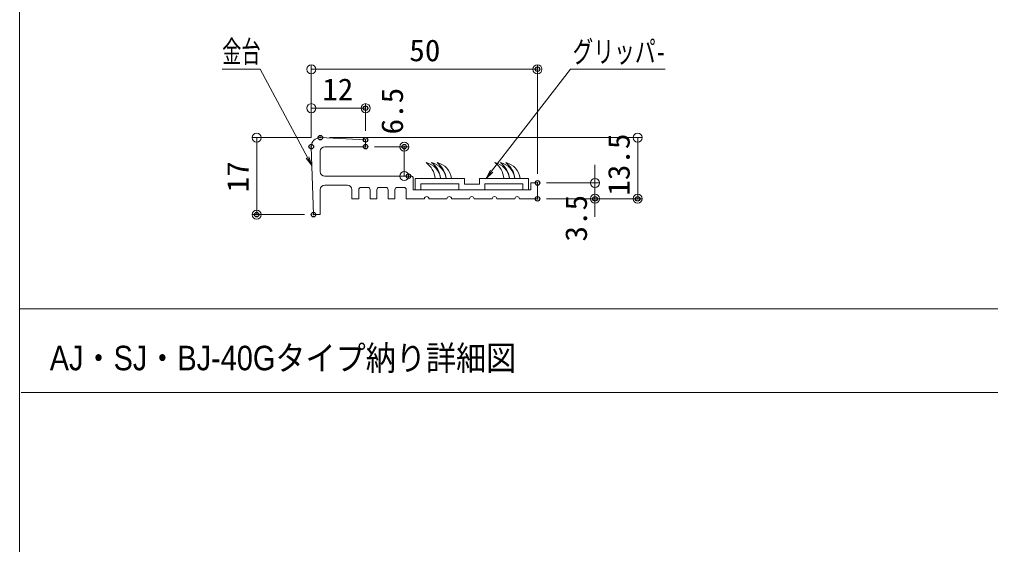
# Model space of a CAD drawing. Units: millimetres, scale not verified. Extents: x -400 to 400, y -277 to 277.
# Drawn here: x -400 to -185.4, y -145.1 to -29.1 of the extents above; entities that cross this region are included whole.
import ezdxf
from ezdxf.enums import TextEntityAlignment as Align

# ---------------------------------------------------------------- set-up
doc = ezdxf.new("R2010")
doc.units = ezdxf.units.MM
doc.header["$LTSCALE"] = 2
doc.header["$PDMODE"] = 32
doc.header["$PDSIZE"] = 1
for name, color, linetype, lineweight in [('0-0_zumenwaku', 6, 'Continuous', 9), ('0-2_1', 3, 'Continuous', 9), ('0-7_4', 6, 'Continuous', 9), ('0-8_0', 1, 'Continuous', 9), ('0-D_6文字', 2, 'Continuous', 9)]:
    doc.layers.add(name, color=color, linetype=linetype, lineweight=lineweight)
doc.layers.add('0-1_moji', color=2, linetype='Continuous')
doc.layers.add('0-9_Defpoints', color=7, linetype='Continuous')
doc.styles.add('ＭＳ ゴシック', font='')
doc.styles.add('ＭＳ Ｐゴシック', font='')
doc.styles.get('ＭＳ ゴシック').set_extended_font_data('MS Gothic')
doc.styles.get('ＭＳ Ｐゴシック').set_extended_font_data('MS PGothic')

# ---------------------------------------------------------------- blocks, each defined once
blk = doc.blocks.new('_Origin')
at = {"layer": '0-8_0'}
blk.add_line((0, 0), (-2, 0), dxfattribs=at)
blk.add_circle((0, 0), 1, dxfattribs=at)
blk = doc.blocks.new('MLeader9')
at = {"layer": '0-D_6文字', "color": 1}
blk.add_line((-277.496, -40.096), (-257.304, -40.096), dxfattribs=at)
at = {"layer": '0-D_6文字'}
blk.add_line((-295.385, -62.869), (-296.871, -64.249), dxfattribs=at)
at = {"layer": '0-D_6文字', "color": 1}
blk.add_lwpolyline([(-295.649, -62.666), (-278.216, -40.096), (-277.496, -40.096)], dxfattribs=at)
at = {"layer": '0-D_6文字'}
blk.add_lwpolyline([(-295.912, -62.462), (-296.871, -64.249), (-295.649, -62.666)], dxfattribs=at)
at = {"layer": '0-D_6文字', "style": 'ＭＳ ゴシック', "width": 0.7}
blk.add_text('グリッパ-', height=4.811, dxfattribs=at).set_placement((-277.77, -40.102), align=Align.BOTTOM_LEFT)
blk = doc.blocks.new('MLeader22')
at = {"layer": '0-D_6文字', "color": 1}
blk.add_line((-347.562, -40.132), (-355.209, -40.132), dxfattribs=at)
at = {"layer": '0-D_6文字'}
blk.add_line((-336.035, -59.478), (-335.38, -61.397), dxfattribs=at)
at = {"layer": '0-D_6文字', "color": 1}
blk.add_lwpolyline([(-336.329, -59.636), (-346.842, -40.132), (-347.562, -40.132)], dxfattribs=at)
at = {"layer": '0-D_6文字'}
blk.add_lwpolyline([(-336.622, -59.794), (-335.38, -61.397), (-336.329, -59.636)], dxfattribs=at)
at = {"layer": '0-D_6文字', "style": 'ＭＳ ゴシック', "width": 0.65}
blk.add_text('金台', height=4.809, dxfattribs=at).set_placement((-355.209, -40.083), align=Align.BOTTOM_LEFT)

msp = doc.modelspace()

# ---------------------------------------------------------------- linework, layer by layer
at = {"layer": '0-0_zumenwaku'}
for p, q in [((257.977, -93.031), (-400.023, -93.031)), ((-399.623, -111.554), (257.977, -111.554))]:
    msp.add_line(p, q, dxfattribs=at)
msp.add_lwpolyline([(-400.023, -277.031), (399.977, -277.031), (399.977, 276.969), (-400.023, 276.969)], close=True, dxfattribs=at)
at = {"layer": '0-2_1'}
for p, q in [((-323.518, -55.749), (-333.518, -55.249)), ((-335.018, -72.249), (-335.518, -57.249)), ((-333.518, -58.249), (-333.518, -62.749)), ((-313.318, -63.749), (-332.518, -63.749)), ((-313.018, -64.049), (-313.018, -66.749)), ((-327.518, -65.749), (-332.518, -65.749)), ((-323.018, -66.249), (-324.518, -66.249)), ((-319.018, -66.249), (-320.518, -66.249)), ((-315.018, -66.249), (-316.518, -66.249)), ((-285.518, -65.249), (-285.518, -68.749)), ((-333.518, -66.749), (-333.518, -72.249)), ((-326.518, -66.749), (-326.518, -68.749)), ((-325.018, -66.749), (-325.018, -68.749)), ((-322.518, -66.749), (-322.518, -68.749)), ((-321.018, -66.749), (-321.018, -68.749)), ((-318.518, -66.749), (-318.518, -68.749)), ((-317.018, -66.749), (-317.018, -68.749)), ((-314.518, -66.749), (-314.518, -68.749)), ((-287.018, -66.749), (-313.018, -66.749)), ((-325.018, -68.749), (-326.518, -68.749)), ((-321.018, -68.749), (-322.518, -68.749)), ((-317.018, -68.749), (-318.518, -68.749)), ((-310.518, -68.749), (-314.518, -68.749)), ((-305.518, -68.749), (-309.518, -68.749)), ((-300.518, -68.749), (-304.518, -68.749)), ((-295.518, -68.749), (-299.518, -68.749)), ((-290.518, -68.749), (-294.518, -68.749)), ((-285.518, -68.749), (-289.518, -68.749)), ((-333.518, -72.249), (-335.018, -72.249))]:
    msp.add_line(p, q, dxfattribs=at)
for points in [[(-323.518, -55.749), (-323.518, -57.249), (-332.518, -57.249)], [(-285.518, -65.249), (-287.018, -65.249), (-287.018, -66.749)]]:
    msp.add_lwpolyline(points, dxfattribs=at)
for centre, radius, start, end in [((-333.518, -57.249), 2, 90, 180), ((-332.518, -58.249), 1, 90, 180), ((-332.518, -62.749), 1, 180, 270), ((-313.318, -64.049), 0.3, 0, 90), ((-332.518, -66.749), 1, 90, 180), ((-327.518, -66.749), 1, 0, 90), ((-324.518, -66.749), 0.5, 90, 180), ((-323.018, -66.749), 0.5, 0, 90), ((-320.518, -66.749), 0.5, 90, 180), ((-319.018, -66.749), 0.5, 360, 90), ((-316.518, -66.749), 0.5, 90, 180), ((-315.018, -66.749), 0.5, 360, 90), ((-310.018, -68.749), 0.5, 0, 180), ((-305.018, -68.749), 0.5, 0, 180), ((-300.018, -68.749), 0.5, 0, 180), ((-295.018, -68.749), 0.5, 0, 180), ((-290.018, -68.749), 0.5, 0, 180)]:
    msp.add_arc(centre, radius, start, end, dxfattribs=at)
at = {"layer": '0-7_4'}
for p, q in [((-301.668, -64.249), (-312.518, -64.249)), ((-312.518, -66.749), (-312.518, -64.249)), ((-301.668, -65.549), (-301.668, -64.249)), ((-287.518, -64.249), (-298.368, -64.249)), ((-298.368, -65.549), (-298.368, -64.249)), ((-287.518, -66.749), (-287.518, -64.249)), ((-302.868, -65.449), (-311.318, -65.449)), ((-302.868, -65.449), (-311.318, -65.449)), ((-302.868, -65.449), (-311.318, -65.449)), ((-311.318, -66.749), (-311.318, -65.449)), ((-298.368, -65.549), (-301.668, -65.549)), ((-288.718, -65.449), (-297.168, -65.449)), ((-288.718, -65.449), (-297.168, -65.449)), ((-288.718, -65.449), (-297.168, -65.449)), ((-297.168, -66.749), (-297.168, -65.449)), ((-288.718, -66.749), (-288.718, -65.449)), ((-287.518, -66.749), (-288.718, -66.749))]:
    msp.add_line(p, q, dxfattribs=at)
for points in [[(-311.318, -66.749), (-312.518, -66.749), (-312.518, -64.249)], [(-297.168, -66.749), (-302.868, -66.749), (-302.868, -65.449)]]:
    msp.add_lwpolyline(points, dxfattribs=at)
for centre, radius, start, end in [((-311.088, -64.849), 4.213, 8.1872, 76.68526), ((-313.23, -64.849), 5.148, 6.69358, 52.79618), ((-309.888, -64.849), 4.213, 8.1872, 76.68526), ((-312.03, -64.849), 5.148, 6.69358, 52.79618), ((-308.688, -64.849), 4.213, 8.1872, 76.68526), ((-310.83, -64.849), 5.148, 6.69358, 52.79618), ((-295.888, -64.849), 4.213, 8.1872, 76.68526), ((-298.03, -64.849), 5.148, 6.69358, 52.79618), ((-294.688, -64.849), 4.213, 8.1872, 76.68526), ((-296.83, -64.849), 5.148, 6.69358, 52.79618), ((-293.488, -64.849), 4.213, 8.1872, 76.68526), ((-295.63, -64.849), 5.148, 6.69358, 52.79618)]:
    msp.add_arc(centre, radius, start, end, dxfattribs=at)
at = {"layer": '0-8_0'}
for p, q in [((-335.518, -55.249), (-335.518, -39.14)), ((-333.518, -40.14), (-287.518, -40.14)), ((-285.518, -63.249), (-285.518, -39.14)), ((-335.518, -55.249), (-335.518, -47.741)), ((-333.518, -48.741), (-325.518, -48.741)), ((-323.518, -53.749), (-323.518, -47.741)), ((-335.518, -55.249), (-348.582, -55.249)), ((-331.518, -55.249), (-262.37, -55.249)), ((-347.582, -57.249), (-347.582, -70.249)), ((-321.518, -57.249), (-313.972, -57.249)), ((-263.37, -57.249), (-263.37, -66.749)), ((-314.972, -61.749), (-314.972, -59.249)), ((-272.81, -63.249), (-272.81, -61.249)), ((-316.018, -63.749), (-315.972, -63.749)), ((-283.518, -65.249), (-271.81, -65.249)), ((-272.81, -65.249), (-272.81, -68.749)), ((-283.518, -68.749), (-271.81, -68.749)), ((-283.518, -68.749), (-262.37, -68.749)), ((-272.81, -70.749), (-272.81, -72.749)), ((-337.018, -72.249), (-348.582, -72.249))]:
    msp.add_line(p, q, dxfattribs=at)
at = {"layer": '0-9_Defpoints'}
for p in [(-285.518, -40.14), (-323.518, -48.741), (-333.518, -55.249), (-323.518, -55.749), (-335.518, -57.249), (-335.518, -57.249), (-323.518, -57.249), (-314.972, -57.249), (-314.018, -63.749), (-285.518, -65.249), (-285.518, -65.249), (-285.518, -68.749), (-272.81, -68.749), (-263.37, -68.749), (-347.582, -72.249), (-335.018, -72.249)]:
    msp.add_point(p, dxfattribs=at)

# ---------------------------------------------------------------- block references
at = {"layer": '0-8_0'}
for p, rotation in [((-335.518, -40.14), 180), ((-335.518, -48.741), 180), ((-347.582, -55.249), 90), ((-263.37, -55.249), 90), ((-314.972, -57.249), 90), ((-314.972, -63.749), 270), ((-272.81, -65.249), 270), ((-272.81, -68.749), 90), ((-263.37, -68.749), 270), ((-347.582, -72.249), 270)]:
    msp.add_blockref('_Origin', p, dxfattribs=dict(at, rotation=rotation))
for p in [(-285.518, -40.14), (-323.518, -48.741)]:
    msp.add_blockref('_Origin', p, dxfattribs=at)
at = {"layer": '0-D_6文字'}
for name in ['MLeader22', 'MLeader9']:
    msp.add_blockref(name, (0, 0), dxfattribs=at)

# ---------------------------------------------------------------- texts
at = {"layer": '0-1_moji', "style": 'ＭＳ Ｐゴシック', "width": 0.9}
msp.add_text('AJ・SJ・BJ-40Gタイプ納り詳細図', height=5.423, dxfattribs=at).set_placement((-393.318, -108.27), align=Align.BOTTOM_LEFT)
at = {"layer": '0-8_0', "color": 2, "style": 'ＭＳ ゴシック', "width": 1.05}
for s, p in [('50', (-313.851, -39.816)), ('12', (-333.101, -48.416))]:
    msp.add_text(s, height=4.809, dxfattribs=at).set_placement(p, align=Align.BOTTOM_LEFT)
for s, p in [('6.5', (-313.8, -54.539)), ('13.5', (-263.695, -68.082)), ('17', (-347.906, -67.332)), ('3.5', (-273.135, -78.206))]:
    msp.add_text(s, height=4.809, rotation=90, dxfattribs=at).set_placement(p, align=Align.BOTTOM_LEFT)

doc.saveas('drawing.dxf')
